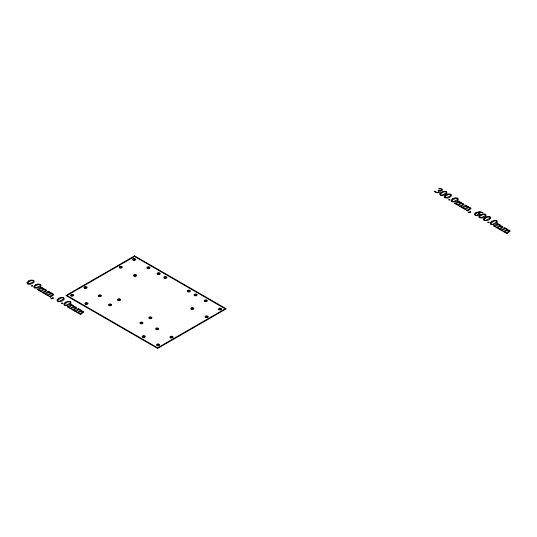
<?xml version="1.0" encoding="UTF-8"?>
<svg xmlns="http://www.w3.org/2000/svg" width="537" height="537" viewBox="0 0 537 537"><rect width="100%" height="100%" fill="white"/><g stroke="black" fill="none" stroke-linecap="round" stroke-linejoin="round"><path stroke-width="0.81" d="M27.857 282.536L27.796 283.805L29.407 283.905L33.294 281.777L33.462 280.489L31.193 280.603L27.857 282.536M34.677 286.469L34.61 287.738L36.221 287.845L40.114 285.711L40.282 284.422L38.013 284.543L34.677 286.469M57.902 299.881L57.842 301.15L59.453 301.257L63.339 299.122L63.507 297.834L61.245 297.954L57.902 299.881M64.722 303.821L64.662 305.083L66.273 305.191L70.159 303.056L70.327 301.774L68.058 301.888L64.722 303.821M440.602 193.763L440.535 195.032L442.146 195.139L446.039 193.005L446.207 191.716L443.938 191.837L440.602 193.763M445.146 196.388L445.079 197.656L446.69 197.764L450.583 195.629L450.751 194.34L448.482 194.461L445.146 196.388M451.959 200.328L451.899 201.59L453.51 201.697L457.396 199.563L457.564 198.281L455.295 198.395L451.959 200.328M479.736 216.364L479.675 217.626L481.286 217.733L485.173 215.599L485.341 214.317L483.072 214.431L479.736 216.364M484.28 218.982L484.22 220.251L485.831 220.358L489.717 218.223L489.885 216.935L487.616 217.055L484.28 218.982M491.1 222.922L491.033 224.184L492.644 224.291L496.53 222.157L496.705 220.875L494.436 220.989L491.1 222.922M434.493 191.219L434.97 192.085L437.501 192.803L439.649 192.327L440.347 191.367L440.092 190.722L442.179 190.494L442.669 189.783L441.991 188.957L440.468 188.547L438.729 188.789L441.099 189.078L441.582 189.648L441.166 190.259L439.877 190.534L438.064 190.299L439.098 191.581L437.293 192.555L434.493 191.219M44.303 289.087L44.081 289.483L46.283 289.873L46.659 290.759L43.625 292.826C45.101 294.256 40.194 291.276 42.651 292.249L45.719 290.51L45.437 289.926L43.913 289.678L41.221 291.383C42.665 292.927 37.65 289.819 40.262 290.819L43.215 289.148L43.027 288.537L41.497 288.275L38.718 290.014C40.282 291.43 35.382 288.49 37.657 289.416L40.987 287.604C39.349 286.684 43.994 287.61 41.765 288.074L43.886 288.49L44.303 289.087M51.377 293.168L51.156 293.564L53.358 293.954L53.727 294.84L50.7 296.907C52.17 298.337 47.263 295.357 49.719 296.33L52.787 294.591L52.505 294.014L50.988 293.759L48.296 295.464C49.733 297.008 44.725 293.9 47.33 294.9L50.283 293.229L50.095 292.618L48.565 292.356L45.793 294.095C47.357 295.511 42.45 292.578 44.725 293.504L48.055 291.685C46.424 290.765 51.062 291.692 48.84 292.162L50.961 292.571L51.377 293.168M74.354 306.432L74.133 306.835L76.335 307.218L76.704 308.104L73.676 310.171C75.146 311.601 70.24 308.621 72.696 309.594L75.764 307.855L75.482 307.278L73.958 307.03L71.267 308.728C72.71 310.279 67.702 307.171 70.307 308.171L73.26 306.493L73.072 305.882L71.542 305.62L68.77 307.359C70.334 308.775 65.427 305.842 67.702 306.768L71.032 304.949C69.394 304.036 74.039 304.956 71.81 305.425L73.938 305.835L74.354 306.432M81.423 310.514L81.201 310.916L83.403 311.299L83.772 312.185L80.745 314.259C82.221 315.682 77.315 312.702 79.771 313.675L82.832 311.937L82.557 311.359L81.033 311.111L78.342 312.809C79.778 314.36 74.771 311.252 77.382 312.252L80.328 310.574L80.147 309.97L78.61 309.701L75.838 311.44C77.402 312.856 72.495 309.923 74.771 310.849L78.107 309.03C76.469 308.117 81.107 309.037 78.885 309.507L81.006 309.916L81.423 310.514M461.592 202.939L461.37 203.342L463.572 203.724L463.941 204.61L460.914 206.678C462.391 208.108 457.484 205.127 459.941 206.101L463.001 204.362L462.726 203.785L461.202 203.536L458.511 205.235C459.947 206.779 454.94 203.677 457.551 204.678L460.498 202.999L460.316 202.389L458.779 202.127L456.007 203.865C457.571 205.282 452.664 202.348 454.946 203.275L458.276 201.456C456.638 200.543 461.276 201.462 459.054 201.932L461.176 202.342L461.592 202.939M468.66 207.02L468.439 207.423L470.64 207.806L471.016 208.692L467.982 210.766C469.459 212.189 464.552 209.208 467.009 210.182L470.07 208.443L469.794 207.866L468.271 207.618L465.579 209.316C467.022 210.866 462.008 207.759 464.619 208.759L467.573 207.081L467.385 206.47L465.854 206.208L463.075 207.947C464.639 209.363 459.739 206.43 462.015 207.356L465.344 205.537C463.706 204.624 468.345 205.543 466.123 206.013L468.244 206.423L468.66 207.02M500.726 225.533L500.504 225.936L502.706 226.319L503.082 227.205L500.048 229.279C501.524 230.702 496.618 227.722 499.074 228.695L502.142 226.956L501.86 226.379L500.336 226.131L497.645 227.829C499.088 229.38 494.074 226.272 496.685 227.272L499.638 225.594L499.45 224.99L497.92 224.721L495.141 226.46C496.705 227.876 491.805 224.943 494.08 225.869L497.41 224.05C495.772 223.137 500.41 224.057 498.188 224.526L500.309 224.936L500.726 225.533M507.801 229.614L507.579 230.017L509.774 230.4L510.15 231.286L507.116 233.36C508.593 234.783 503.686 231.809 506.143 232.776L509.21 231.044L508.928 230.46L507.405 230.212L504.713 231.91C506.156 233.461 501.149 230.353 503.753 231.353L506.706 229.675L506.519 229.071L504.988 228.802L502.209 230.541C503.78 231.957 498.873 229.024 501.149 229.95L504.478 228.131C502.84 227.218 507.485 228.138 505.257 228.608L507.378 229.017L507.801 229.614M52.74 298.451L50.867 298.814L53.277 298.599L53.385 297.699L52.324 297.679L52.74 298.451M470.023 212.31L468.157 212.665L470.566 212.451L470.674 211.551L469.607 211.531L470.023 212.31M32.596 285.892L31.884 286.302L31.166 285.892L31.878 285.483L32.596 285.892M62.641 303.237L61.93 303.653L61.211 303.237L61.93 302.828L62.641 303.237M449.878 199.744L449.167 200.16L448.455 199.744L449.167 199.334L449.878 199.744M489.012 222.338L488.308 222.754L487.589 222.338L488.301 221.929L489.012 222.338M479.977 214.048L479.058 215.129L477.078 215.673L475.064 215.27L474.379 214.028L475.681 212.531L479.615 211.692C487.515 214.021 479.689 211.148 477.695 212.625L479.279 213.082L479.977 214.048M28.548 280.945L26.85 282.623L27.494 283.912L30.763 284.107L32.697 283.301L34.24 281.898L33.724 280.361L30.924 280.046L28.548 280.945M35.368 284.885L33.67 286.563L34.308 287.852L37.577 288.04L39.516 287.241L41.054 285.832L40.544 284.301L37.744 283.979L35.368 284.885M58.593 298.297L56.895 299.975L57.54 301.264L60.809 301.452L62.748 300.653L64.286 299.243L63.769 297.713L60.97 297.391L58.593 298.297M65.413 302.23L63.715 303.908L64.359 305.197L67.622 305.385L69.562 304.586L71.106 303.177L70.589 301.646L67.79 301.324L65.413 302.23M441.293 192.179L439.588 193.857L440.233 195.146L443.502 195.334L445.442 194.535L446.979 193.125L446.469 191.595L443.663 191.273L441.293 192.179M445.838 194.803L444.139 196.482L444.777 197.77L448.046 197.958L449.986 197.16L451.523 195.75L451.013 194.219L448.207 193.897L445.838 194.803M452.651 198.737L450.952 200.415L451.597 201.704L454.866 201.892L456.806 201.093L458.343 199.683L457.826 198.153L455.027 197.831L452.651 198.737M480.427 214.773L478.729 216.451L479.373 217.74L482.635 217.928L484.575 217.129L486.119 215.72L485.602 214.189L482.803 213.867L480.427 214.773M484.971 217.398L483.273 219.076L483.918 220.365L487.18 220.553L489.12 219.754L490.664 218.344L490.147 216.814L487.348 216.492L484.971 217.398M491.791 221.331L490.086 223.009L490.731 224.298L494 224.486L495.94 223.687L497.477 222.278L496.967 220.747L494.161 220.425L491.791 221.331M476.218 213.189L475.111 214.182L475.393 215.149L476.614 215.33L478.769 214.149L478.474 213.095L477.151 212.806L476.218 213.189M134.592 255.867L65.93 295.511L157.63 348.453L226.292 308.809L134.592 255.867M134.592 256.511L67.051 295.511L157.63 347.808L225.171 308.809L134.592 256.511M98.761 296.417A1.584 0.913 0 0 0 101.406 296.008A1.584 0.913 0 0 0 99.473 294.887A1.584 0.913 0 0 0 98.761 296.417M84.779 288.295A1.584 0.913 0 0 0 87.148 287.503A1.584 0.913 0 0 0 84.779 286.711A1.584 0.913 0 0 0 84.779 288.295M85.672 304.304A1.584 0.913 0 0 0 88.041 303.519A1.584 0.913 0 0 0 85.672 302.727A1.584 0.913 0 0 0 85.672 304.304M71.354 296.041A1.584 0.913 0 0 0 73.73 295.249A1.584 0.913 0 0 0 71.354 294.464A1.584 0.913 0 0 0 71.354 296.041M99.325 296.088A0.785 0.45 0 0 0 100.641 295.887A0.785 0.45 0 0 0 99.681 295.33A0.785 0.45 0 0 0 99.325 296.088M85.014 287.825A0.785 0.45 0 0 0 86.323 287.624A0.785 0.45 0 0 0 85.363 287.067A0.785 0.45 0 0 0 85.014 287.825M86.068 303.908A0.785 0.45 0 0 0 87.242 303.519A0.785 0.45 0 0 0 86.068 303.123A0.785 0.45 0 0 0 86.068 303.908M71.757 295.645A0.785 0.45 0 0 0 72.931 295.249A0.785 0.45 0 0 0 71.757 294.86A0.785 0.45 0 0 0 71.757 295.645M133.357 260.25A1.584 0.913 0 0 0 135.727 259.458A1.584 0.913 0 0 0 133.357 258.666A1.584 0.913 0 0 0 133.357 260.25M134.25 276.26A1.584 0.913 0 0 0 136.62 275.468A1.584 0.913 0 0 0 134.25 274.682A1.584 0.913 0 0 0 134.25 276.26M119.932 267.997A1.584 0.913 0 0 0 122.308 267.204A1.584 0.913 0 0 0 119.932 266.412A1.584 0.913 0 0 0 119.932 267.997M147.668 268.513A1.584 0.913 0 0 0 150.038 267.721A1.584 0.913 0 0 0 147.668 266.929A1.584 0.913 0 0 0 147.668 268.513M156.395 329.644A1.584 0.913 0 0 0 158.764 328.852A1.584 0.913 0 0 0 156.395 328.06A1.584 0.913 0 0 0 156.395 329.644M157.287 345.653A1.584 0.913 0 0 0 159.657 344.861A1.584 0.913 0 0 0 157.287 344.076A1.584 0.913 0 0 0 157.287 345.653M142.97 337.39A1.584 0.913 0 0 0 145.346 336.598A1.584 0.913 0 0 0 142.97 335.806A1.584 0.913 0 0 0 142.97 337.39M170.706 337.907A1.584 0.913 0 0 0 173.075 337.115A1.584 0.913 0 0 0 170.706 336.323A1.584 0.913 0 0 0 170.706 337.907M156.629 329.174A0.785 0.45 0 0 0 157.938 328.966A0.785 0.45 0 0 0 156.979 328.416A0.785 0.45 0 0 0 156.629 329.174M157.683 345.257A0.785 0.45 0 0 0 158.858 344.861A0.785 0.45 0 0 0 157.683 344.472A0.785 0.45 0 0 0 157.683 345.257M143.372 336.994A0.785 0.45 0 0 0 144.547 336.598A0.785 0.45 0 0 0 143.372 336.209A0.785 0.45 0 0 0 143.372 336.994M170.941 337.437A0.785 0.45 0 0 0 172.256 337.236A0.785 0.45 0 0 0 171.296 336.679A0.785 0.45 0 0 0 170.941 337.437M204.973 301.593A1.584 0.913 0 0 0 207.342 300.807A1.584 0.913 0 0 0 204.973 300.015A1.584 0.913 0 0 0 204.973 301.593M218.955 309.715A1.584 0.913 0 0 0 221.6 309.305A1.584 0.913 0 0 0 219.667 308.184A1.584 0.913 0 0 0 218.955 309.715M191.548 309.346A1.584 0.913 0 0 0 193.924 308.553A1.584 0.913 0 0 0 191.548 307.761A1.584 0.913 0 0 0 191.548 309.346M205.866 317.609A1.584 0.913 0 0 0 208.235 316.817A1.584 0.913 0 0 0 205.866 316.024A1.584 0.913 0 0 0 205.866 317.609M205.208 301.123A0.785 0.45 0 0 0 206.517 300.921A0.785 0.45 0 0 0 205.557 300.371A0.785 0.45 0 0 0 205.208 301.123M219.519 309.393A0.785 0.45 0 0 0 220.835 309.184A0.785 0.45 0 0 0 219.875 308.634A0.785 0.45 0 0 0 219.519 309.393M191.951 308.943A0.785 0.45 0 0 0 193.125 308.553A0.785 0.45 0 0 0 191.951 308.164A0.785 0.45 0 0 0 191.951 308.943M206.262 317.206A0.785 0.45 0 0 0 207.436 316.817A0.785 0.45 0 0 0 206.262 316.427A0.785 0.45 0 0 0 206.262 317.206M120.335 267.601A0.785 0.45 0 0 0 121.51 267.204A0.785 0.45 0 0 0 120.335 266.815A0.785 0.45 0 0 0 120.335 267.601M134.646 275.864A0.785 0.45 0 0 0 135.821 275.468A0.785 0.45 0 0 0 134.646 275.078A0.785 0.45 0 0 0 134.646 275.864M147.903 268.044A0.785 0.45 0 0 0 149.219 267.842A0.785 0.45 0 0 0 148.259 267.285A0.785 0.45 0 0 0 147.903 268.044M133.592 259.78A0.785 0.45 0 0 0 134.901 259.572A0.785 0.45 0 0 0 133.941 259.022A0.785 0.45 0 0 0 133.592 259.78M118.08 300.431A1.584 0.913 0 0 0 120.617 299.834A1.584 0.913 0 0 0 118.449 298.861A1.584 0.913 0 0 0 118.08 300.431M118.57 300.062A0.785 0.45 0 0 0 119.825 299.767A0.785 0.45 0 0 0 118.751 299.29A0.785 0.45 0 0 0 118.57 300.062M149.407 318.515A1.584 0.913 0 0 0 151.931 317.897A1.584 0.913 0 0 0 149.742 316.944A1.584 0.913 0 0 0 149.407 318.515M149.89 318.146A0.785 0.45 0 0 0 151.139 317.844A0.785 0.45 0 0 0 150.058 317.367A0.785 0.45 0 0 0 149.89 318.146M140.472 323.683A1.584 0.913 0 0 0 142.983 323.059A1.584 0.913 0 0 0 140.788 322.113A1.584 0.913 0 0 0 140.472 323.683M140.949 323.314A0.785 0.45 0 0 0 142.191 323.005A0.785 0.45 0 0 0 141.103 322.536A0.785 0.45 0 0 0 140.949 323.314M109.051 305.553A1.584 0.913 0 0 0 111.649 305.056A1.584 0.913 0 0 0 109.602 304.009A1.584 0.913 0 0 0 109.051 305.553M109.582 305.211A0.785 0.45 0 0 0 110.87 304.962A0.785 0.45 0 0 0 109.857 304.445A0.785 0.45 0 0 0 109.582 305.211M194.642 295.659A1.584 0.913 0 0 0 197.139 295.001A1.584 0.913 0 0 0 194.904 294.088A1.584 0.913 0 0 0 194.642 295.659M187.863 291.759A1.584 0.913 0 0 0 190.413 291.182A1.584 0.913 0 0 0 188.279 290.195A1.584 0.913 0 0 0 187.863 291.759M164.315 278.166A1.584 0.913 0 0 0 166.92 277.669A1.584 0.913 0 0 0 164.872 276.615A1.584 0.913 0 0 0 164.315 278.166M157.717 274.347A1.584 0.913 0 0 0 160.227 273.716A1.584 0.913 0 0 0 158.026 272.776A1.584 0.913 0 0 0 157.717 274.347M195.106 295.283A0.785 0.45 0 0 0 196.341 294.961A0.785 0.45 0 0 0 195.233 294.504A0.785 0.45 0 0 0 195.106 295.283M188.359 291.396A0.785 0.45 0 0 0 189.628 291.108A0.785 0.45 0 0 0 188.568 290.624A0.785 0.45 0 0 0 188.359 291.396M164.846 277.824A0.785 0.45 0 0 0 166.134 277.575A0.785 0.45 0 0 0 165.121 277.052A0.785 0.45 0 0 0 164.846 277.824M158.193 273.977A0.785 0.45 0 0 0 159.435 273.662A0.785 0.45 0 0 0 158.348 273.199A0.785 0.45 0 0 0 158.193 273.977"/></g></svg>
